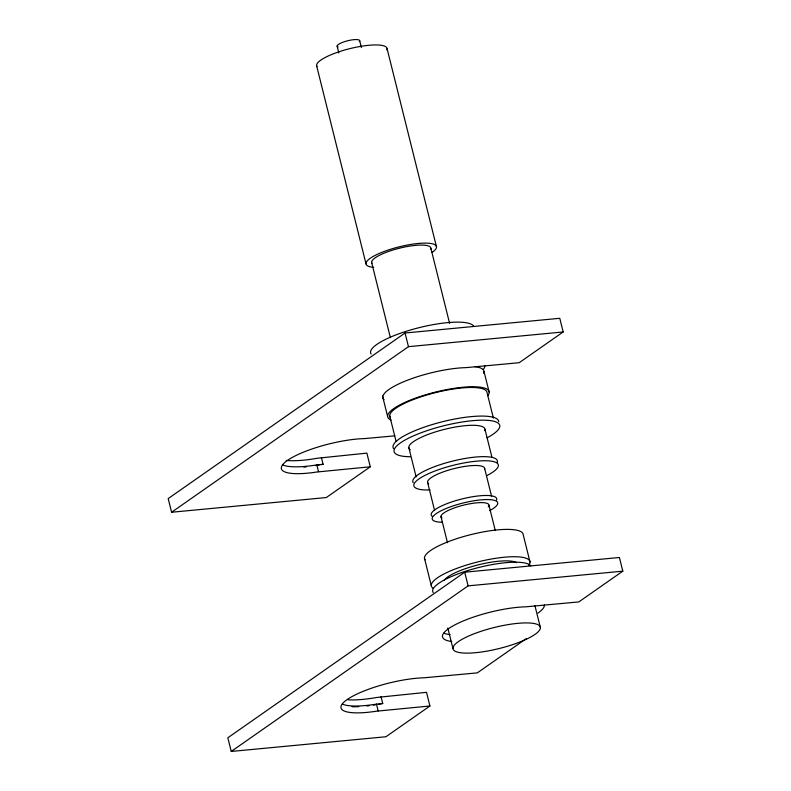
<?xml version="1.0" encoding="UTF-8"?>
<svg xmlns="http://www.w3.org/2000/svg" width="791" height="791" viewBox="0 0 791 791"><rect width="100%" height="100%" fill="white"/><g stroke="black" fill="none" stroke-linecap="round" stroke-linejoin="round"><path stroke-width="1.19" d="M384.07 399.593A52.246 12.547 -14 0 1 407.128 380.342A52.246 12.547 -14 0 1 466.126 367.627L519.183 362.713L563.172 331.963L559.771 318.298L405.061 333.001L168.186 498.587L171.598 512.252L326.297 497.549L370.287 466.799L366.876 453.124L317.507 458.216A54.421 13.071 -14 0 1 286.194 460.411M171.598 512.252L408.472 346.666L563.172 331.963M451.75 641.511A52.246 12.547 -14 0 1 458.82 622.922A52.246 12.547 -14 0 1 525.768 606.826L578.824 601.911L622.814 571.161L619.402 557.487L464.703 572.2L227.828 737.785L231.229 751.45L385.939 736.747L429.928 705.997L426.517 692.323L377.139 697.415A54.421 13.071 -14 0 1 347.981 699.788M231.229 751.45L468.114 585.864L622.814 571.161M526.43 638.535L477.299 672.874L424.243 677.788A52.246 12.547 -14 0 0 347.13 699.58A52.246 12.547 -14 0 0 376.625 711.178L429.928 705.997M321.146 464.673L323.094 464.287L321.383 457.455M378.849 704.247L382.725 703.486L381.025 696.653M323.094 464.287L315.283 465.148A52.246 12.547 -14 0 1 282.733 464.9M370.287 466.799L316.983 471.99A52.246 12.547 -14 0 1 287.499 460.392A52.246 12.547 -14 0 1 364.611 438.59L394.788 435.851M382.725 703.486L374.914 704.346A52.246 12.547 -14 0 1 342.365 704.099M484.043 371.602L489.154 392.109M530 561.936L523.187 534.597A50.792 12.201 -14 0 0 469.459 534.963A50.792 12.201 -14 0 0 425.044 559.791M493.386 418.063L487.038 392.613A50.06 12.023 -14 0 0 434.081 392.979A50.06 12.023 -14 0 0 390.299 417.45M540.382 627.53A44.988 10.807 -14 0 0 473.928 633.848A44.988 10.807 -14 0 0 475.678 652.684A44.988 10.807 -14 0 0 540.382 627.53L535.27 607.023A44.988 10.807 -14 0 0 534.756 605.698M484.982 429.325L491.992 457.445M387.086 48.656L436.494 246.851M430.858 248.196L449.604 323.39M484.665 468.509L491.626 496.461M488.937 505.152L495.146 530.029M359.697 40.746L361.408 47.579M337.134 46.155L338.845 52.987M405.061 333.001L408.472 346.666M464.703 572.2L468.114 585.864M440.992 516.661L447.488 542.715M427.555 482.223L434.516 510.165M371.622 262.414L390.378 337.609M316.568 65.574L365.986 263.769M408.828 447.597L416.135 476.894M447.835 628.005L452.946 648.511M389.736 415.967L396.073 441.408M424.47 558.288L431.283 585.627M382.508 395.975L387.62 416.471M316.835 464.881L318.536 471.713M376.467 704.079L378.167 710.911M319.208 465.049A54.421 13.071 -14 0 1 315.846 465.622M306.206 466.908A54.421 13.071 -14 0 1 303.784 467.145M371.968 263.314A30.473 7.317 -14 0 1 400.553 247.939A30.473 7.317 -14 0 1 430.69 249.224M373.767 267.358A36.277 8.711 -14 0 1 375.735 255.088A36.277 8.711 -14 0 1 422.058 243.193A36.277 8.711 -14 0 1 432.183 252.369M413.268 482.708A43.535 10.461 -14 0 1 454.103 460.738A43.535 10.461 -14 0 1 497.153 462.577M430.027 489.945A43.535 10.461 -14 0 1 423.65 476.063A43.535 10.461 -14 0 1 484.31 460.748A43.535 10.461 -14 0 1 486.712 475.628M316.983 66.652A36.277 8.711 -14 0 1 351.006 48.35A36.277 8.711 -14 0 1 386.888 49.873M432.469 516.513A33.736 8.108 -14 0 1 461.044 499.18A33.736 8.108 -14 0 1 496.55 500.07M433.221 592.597A50.792 12.201 -14 0 1 474.432 568.62A50.792 12.201 -14 0 1 530.791 565.901M433.26 588.395A50.792 12.201 -14 0 1 479.504 561.501A50.792 12.201 -14 0 1 528.615 565.516M442.317 522.238A33.736 8.108 -14 0 1 440.923 510.867A33.736 8.108 -14 0 1 486.92 499.566A33.736 8.108 -14 0 1 489.649 510.61M338.093 47.025A11.608 2.788 -14 0 1 347.417 40.825A11.608 2.788 -14 0 1 359.381 41.557M428.692 483.825A29.386 7.06 -14 0 1 453.579 468.727A29.386 7.06 -14 0 1 484.507 469.498M391.08 420.061A52.246 12.547 -14 0 1 434.991 392.207A52.246 12.547 -14 0 1 487.731 395.797M444.324 580.03A38.452 9.235 -14 0 1 479.781 564.477A38.452 9.235 -14 0 1 516.513 562.708M410.381 456.743A54.421 13.071 -14 0 1 408.018 438.451A54.421 13.071 -14 0 1 482.075 420.179A54.421 13.071 -14 0 1 487.029 437.838M410.361 449.743A39.184 9.413 -14 0 1 443.533 429.602A39.184 9.413 -14 0 1 484.774 430.64M441.951 518.006A24.669 5.923 -14 0 1 464.416 504.935A24.669 5.923 -14 0 1 488.265 506.893M393.611 448.665A54.421 13.071 -14 0 1 441.2 422.058A54.421 13.071 -14 0 1 498.765 421.672M371.147 354.061A53.333 12.814 -14 0 1 414.415 328.888A53.333 12.814 -14 0 1 473.591 326.04M484.794 365.63A54.421 13.071 -14 0 1 483.311 369.466M474.827 366.638A52.246 12.547 -14 0 1 483.766 373.362M544.435 604.828A54.421 13.071 -14 0 1 537.959 613.104M450.049 634.669A52.246 12.547 -14 0 1 443.889 633.126M375.488 704.821A54.421 13.071 -14 0 1 373.283 705.157M368.972 705.75A54.421 13.071 -14 0 1 366.876 705.997M358.788 706.65A54.421 13.071 -14 0 1 352.005 706.729"/></g></svg>
